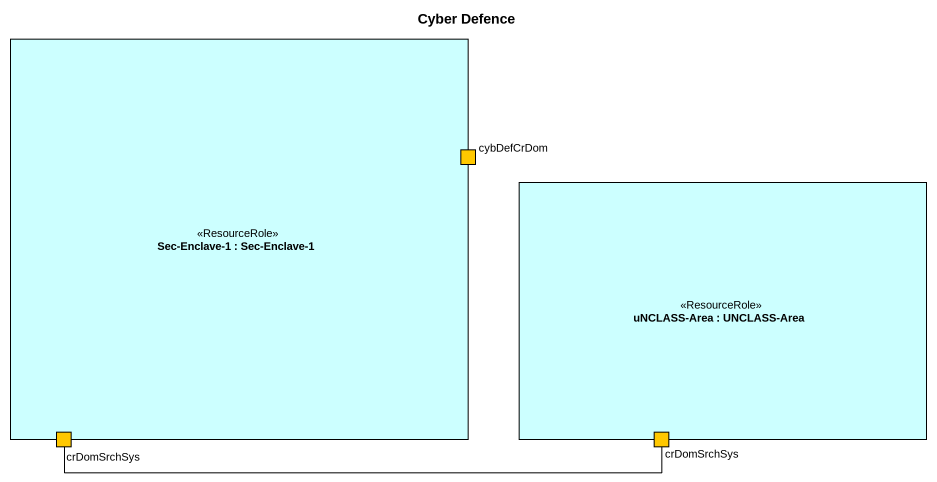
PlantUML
@startuml
title Cyber Defence
rectangle "Sec-Enclave-1 : Sec-Enclave-1" as Sec_Enclave_1 <<ResourceRole>> #CCFFFF {
  port cybDefCrDom #FFC800
  port crDomSrchSys #FFC800
}
rectangle "uNCLASS-Area : UNCLASS-Area" as uNCLASS_Area <<ResourceRole>> #CCFFFF {
  port "crDomSrchSys" as crDomSrchSys_2 #FFC800
}
crDomSrchSys -right- crDomSrchSys_2
@enduml
